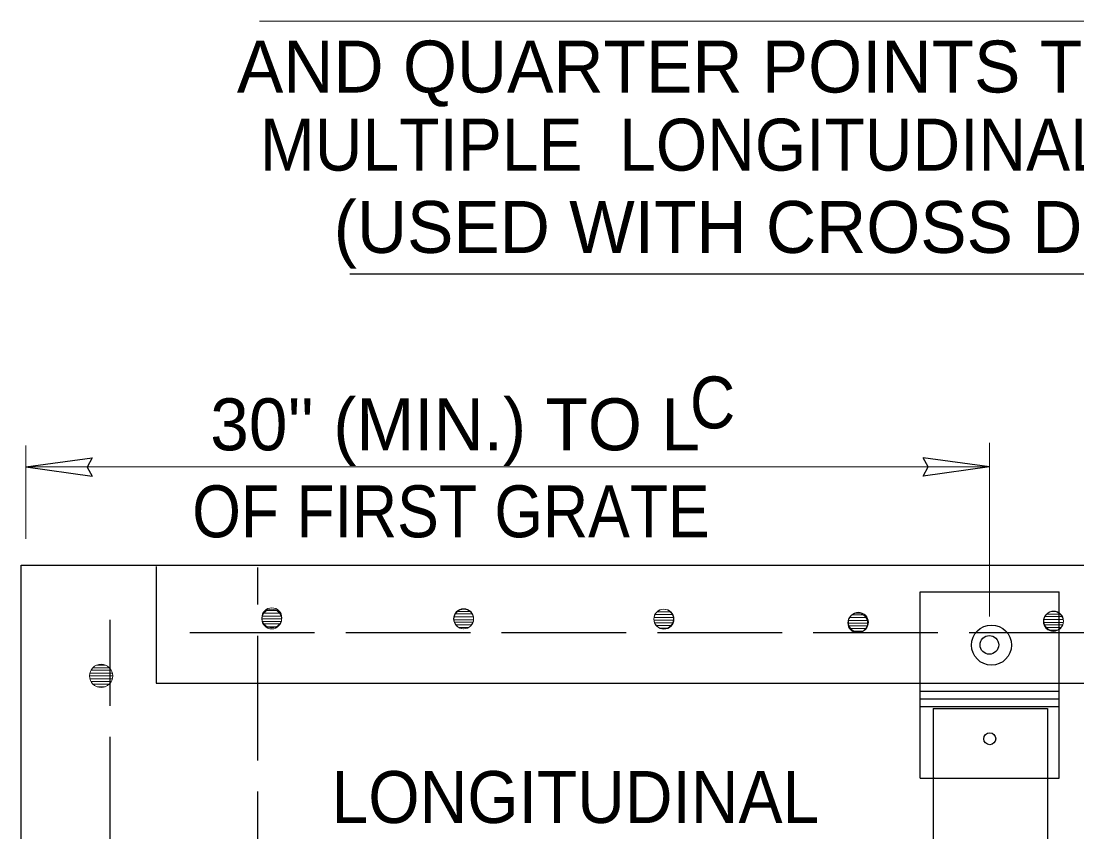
# Model space of a CAD drawing. Extents: x -750 to -381, y 157 to 431.
# Drawn here: x -698.06 to -671.64, y 283.18 to 303.47 of the extents above; entities that cross this region are included whole.
import ezdxf
from ezdxf.enums import TextEntityAlignment as Align

# ---------------------------------------------------------------- set-up
doc = ezdxf.new("R2010")
doc.units = 0
doc.header["$LTSCALE"] = 0.52
doc.linetypes.add('LONG_DASHED', pattern=[7.5, 6, -1.5])
doc.layers.add('1', color=7, linetype='Continuous', lineweight=13)

msp = doc.modelspace()

# ---------------------------------------------------------------- linework, layer by layer
at = {"layer": '1', "lineweight": 25}
for p, q in [((-689.8319, 297.1397), (-655.1626, 297.1397)), ((-697.9466, 292.3097), (-696.2806, 292.5386)), ((-673.8217, 292.3097), (-675.4878, 292.5386)), ((-697.9466, 292.3097), (-696.2806, 292.0807)), ((-673.8217, 292.3097), (-675.4878, 292.0807)), ((-675.5631, 289.1832), (-672.0803, 289.1832)), ((-675.5631, 284.5169), (-675.5631, 289.1832)), ((-672.0803, 284.5169), (-672.0803, 289.1832)), ((-675.5631, 286.7004), (-672.0803, 286.7004)), ((-675.5631, 286.7004), (-675.5435, 286.7004)), ((-675.2501, 286.7004), (-674.8978, 286.7004)), ((-672.0999, 286.7004), (-672.0803, 286.7004)), ((-675.5631, 286.5067), (-672.0803, 286.5067)), ((-675.5631, 286.313), (-672.0803, 286.313)), ((-675.2305, 286.2602), (-675.2305, 261.1151)), ((-675.2305, 284.5169), (-675.2109, 284.5169)), ((-672.3934, 284.5169), (-672.3738, 284.5169)), ((-672.3738, 284.5169), (-672.0803, 284.5169))]:
    msp.add_line(p, q, dxfattribs=at)
at = {"layer": '1'}
for p, q in [((-697.9466, 290.5059), (-697.9466, 292.8435)), ((-673.8217, 288.5688), (-673.8217, 292.9142)), ((-697.9466, 292.3097), (-673.8217, 292.3097)), ((-692.0317, 288.5766), (-691.539, 288.5766)), ((-692.0057, 288.6517), (-691.7165, 288.6517)), ((-691.9554, 288.7165), (-691.6152, 288.7165)), ((-691.713, 288.6517), (-691.5651, 288.6517)), ((-687.2316, 288.5542), (-686.7388, 288.5542)), ((-687.2055, 288.6293), (-686.9163, 288.6293)), ((-687.1553, 288.6942), (-686.8152, 288.6942)), ((-686.9129, 288.6293), (-686.765, 288.6293)), ((-682.2189, 288.5431), (-681.7262, 288.5431)), ((-682.1928, 288.6182), (-681.9036, 288.6182)), ((-682.1426, 288.683), (-681.8024, 288.683)), ((-681.9002, 288.6182), (-681.7523, 288.6182)), ((-677.2752, 288.6047), (-676.9351, 288.6047)), ((-672.447, 288.5623), (-672.1578, 288.5623)), ((-672.3967, 288.6271), (-672.0567, 288.6271)), ((-672.1544, 288.5623), (-672.0064, 288.5623)), ((-692.0344, 288.5083), (-691.5363, 288.5083)), ((-692.0191, 288.4436), (-691.5516, 288.4436)), ((-691.9824, 288.3787), (-691.5883, 288.3787)), ((-691.8999, 288.3104), (-691.6708, 288.3104)), ((-687.2343, 288.486), (-686.7362, 288.486)), ((-687.219, 288.4212), (-686.7515, 288.4212)), ((-687.1822, 288.3563), (-686.7882, 288.3563)), ((-687.0997, 288.2881), (-686.8707, 288.2881)), ((-682.2216, 288.4748), (-681.7234, 288.4748)), ((-682.2062, 288.4101), (-681.7387, 288.4101)), ((-682.1696, 288.3452), (-681.7755, 288.3452)), ((-682.0871, 288.2769), (-681.858, 288.2769)), ((-677.3542, 288.3965), (-676.8561, 288.3965)), ((-677.3515, 288.4647), (-676.8587, 288.4647)), ((-677.3389, 288.3317), (-676.8714, 288.3317)), ((-677.3254, 288.5398), (-677.0362, 288.5398)), ((-677.0328, 288.5398), (-676.8848, 288.5398)), ((-672.4757, 288.4189), (-671.9777, 288.4189)), ((-672.4731, 288.4872), (-671.9803, 288.4872)), ((-672.4604, 288.3541), (-671.9929, 288.3541)), ((-672.4237, 288.2892), (-672.0297, 288.2892)), ((-677.3022, 288.2668), (-676.9081, 288.2668)), ((-677.2197, 288.1986), (-676.9906, 288.1986)), ((-672.3412, 288.221), (-672.1122, 288.221)), ((-696.3147, 287.2201), (-695.8043, 287.2201)), ((-696.2663, 287.285), (-695.8528, 287.285)), ((-696.1688, 287.3498), (-695.9501, 287.3498)), ((-696.3506, 287.0802), (-695.7683, 287.0802)), ((-696.3416, 287.0086), (-695.7773, 287.0086)), ((-696.3415, 287.1518), (-695.7774, 287.1518)), ((-696.3148, 286.9403), (-695.8042, 286.9403)), ((-696.263, 286.872), (-695.8559, 286.872)), ((-696.1609, 286.8072), (-696.0913, 286.8072)), ((-696.0879, 286.8072), (-695.9581, 286.8072))]:
    msp.add_line(p, q, dxfattribs=at)
at = {"layer": '1', "linetype": 'LONG_DASHED', "lineweight": 25}
for p, q in [((-692.1355, 257.6645), (-692.1355, 289.7917)), ((-695.8335, 259.0342), (-695.8335, 288.4808)), ((-693.8378, 288.1639), (-599.7252, 288.1815)), ((-693.8378, 288.1639), (-690.531, 288.1644)), ((-675.2305, 284.5169), (-672.3738, 284.5169))]:
    msp.add_line(p, q, dxfattribs=at)
at = {"layer": '1'}
for points in [[(-647.0888, 280.9553), (-649.7027, 282.3811), (-651.3907, 303.4653), (-692.0935, 303.4653)], [(-692.0057, 288.6517), (-691.7147, 288.6517), (-691.5651, 288.6517)], [(-687.2055, 288.6293), (-686.9147, 288.6293), (-686.765, 288.6293)], [(-682.1928, 288.6182), (-681.9019, 288.6182), (-681.7523, 288.6182)], [(-672.447, 288.5623), (-672.1561, 288.5623), (-672.0064, 288.5623)], [(-677.3254, 288.5398), (-677.0346, 288.5398), (-676.8848, 288.5398)], [(-696.1609, 286.8072), (-696.0897, 286.8072), (-695.9581, 286.8072)]]:
    msp.add_lwpolyline(points, dxfattribs=at)
at = {"layer": '1', "lineweight": 25}
for points in [[(-696.2806, 292.5386), (-696.4094, 292.3073), (-696.2806, 292.0807)], [(-675.4878, 292.0807), (-675.3589, 292.312), (-675.4878, 292.5386)], [(-698.0609, 257.5554), (-698.0609, 289.8496), (-656.9707, 289.8496)], [(-694.6791, 289.8211), (-694.6791, 286.8981), (-601.7407, 286.8981)], [(-675.2305, 286.2602), (-672.3738, 286.2602), (-672.3738, 261.1151)], [(-675.5631, 284.5169), (-675.2109, 284.5169), (-675.2305, 284.5169)]]:
    msp.add_lwpolyline(points, dxfattribs=at)
at = {"layer": '1'}
for centre, radius in [((-691.7895, 288.5033), 0.2465), ((-691.7854, 288.5329), 0.2502), ((-686.9852, 288.5106), 0.2502), ((-686.9826, 288.5034), 0.2465), ((-681.9794, 288.5034), 0.2465), ((-681.9725, 288.4994), 0.2502), ((-677.1235, 288.4052), 0.2465), ((-677.1051, 288.421), 0.2502), ((-672.2267, 288.4435), 0.2502), ((-672.2185, 288.4543), 0.2465), ((-696.0595, 287.08), 0.2911)]:
    msp.add_circle(centre, radius, dxfattribs=at)
at = {"layer": '1', "lineweight": 25}
for centre, radius in [((-673.775, 287.8506), 0.5009), ((-673.8282, 287.855), 0.2335), ((-673.8202, 285.5075), 0.1502)]:
    msp.add_circle(centre, radius, dxfattribs=at)

# ---------------------------------------------------------------- texts
at = {"layer": '1'}
for s, p in [('AND QUARTER POINTS TO SUPPORT SINGLE OR', (-671.9888, 301.6784)), ('(USED WITH CROSS DRAIN OPTION ONLY).', (-672.0784, 297.6643))]:
    msp.add_text(s, height=1.3, dxfattribs=at).set_placement(p, align=Align.CENTER)
for s, width, p in [('MULTIPLE  LONGITUDINAL PIPE SAFETY GRATES.', 0.95, (-672.0812, 299.7241)), ('OF FIRST GRATE', 0.9, (-687.3022, 290.5482))]:
    msp.add_text(s, height=1.3, dxfattribs=dict(at, width=width)).set_placement(p, align=Align.CENTER)
for s, width, p in [('C', 0.9, (-681.3206, 293.2723)), ('LONGITUDINAL', 0.95, (-690.2904, 283.3988))]:
    msp.add_text(s, height=1.3, dxfattribs=dict(at, width=width)).set_placement(p)
msp.add_text("30'' (MIN.) TO L", height=1.3, dxfattribs=at).set_placement((-693.3288, 292.7253))

doc.saveas('drawing.dxf')
